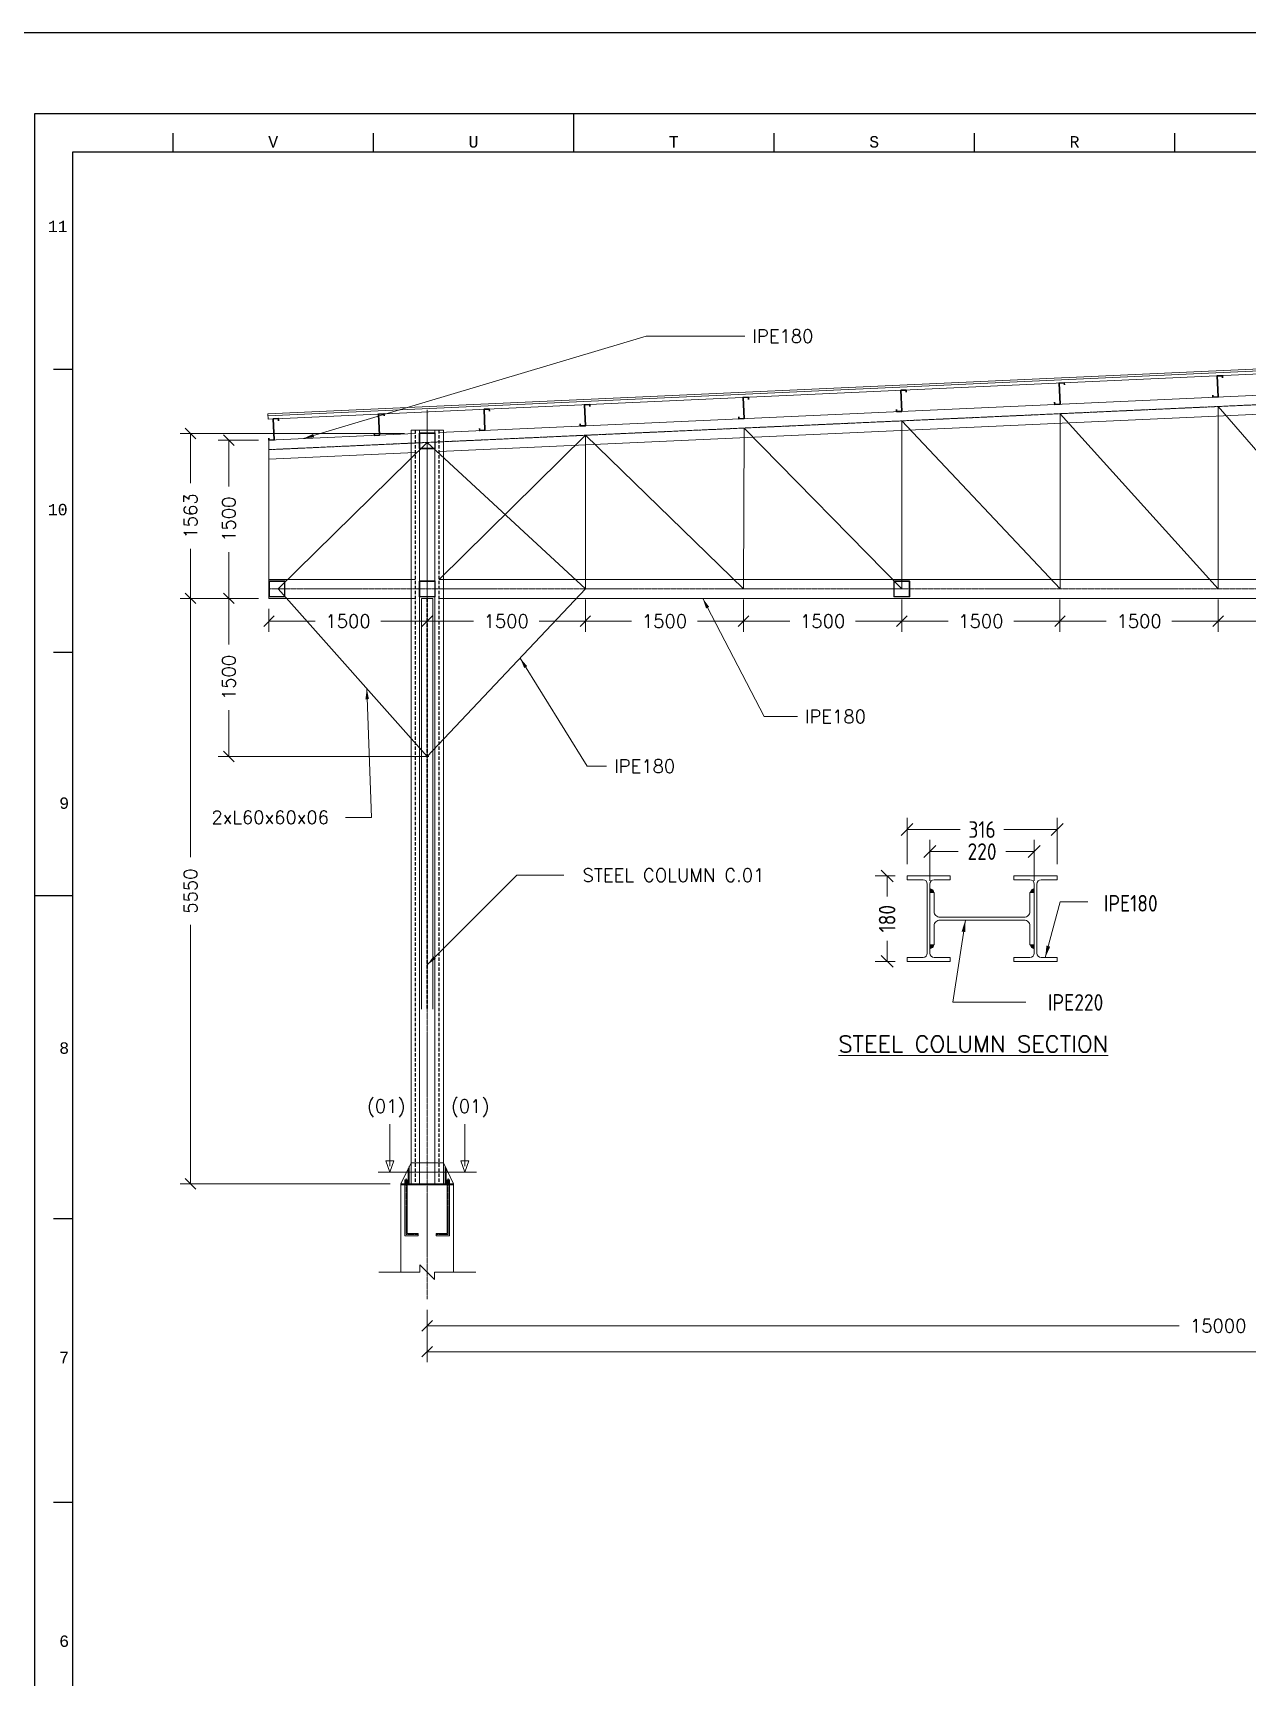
# Model space of a CAD drawing. Header units: millimetres. Extents: x -388065 to 2372687422, y -192755 to 667797.
# Drawn here: x 1415355 to 1426867, y 396511 to 412099 of the extents above; entities that cross this region are included whole.
import ezdxf

# ---------------------------------------------------------------- set-up
doc = ezdxf.new("R2010")
doc.units = ezdxf.units.MM
doc.linetypes.add('CENTER', pattern=[2, 1.25, -0.25, 0.25, -0.25])
doc.linetypes.add('HIDDEN2', pattern=[4.7625, 3.175, -1.5875])
doc.layers.add('Label', color=192, linetype='Continuous')
doc.layers.add('LOGO', color=250, linetype='Continuous')
for name, color, linetype, lineweight in [('STR-CL', 1, 'CENTER', 9), ('STR-CONC_IN_SEC', 7, 'Continuous', 15), ('STR-DIM', 1, 'Continuous', 9), ('STR-HATCH', 4, 'Continuous', 9), ('STR-STEEL', 6, 'Continuous', 30), ('STR-STEEL_IN_SEC', 6, 'Continuous', 15), ('STR-STEEL_IN_SEC_HIDD', 6, 'HIDDEN2', 15), ('STR-TEXT', 7, 'Continuous', 9)]:
    doc.layers.add(name, color=color, linetype=linetype, lineweight=lineweight)
doc.styles.add('MINA_MM_STEEL_DETAIL', font='dim.shx', dxfattribs={"height": 35})
doc.styles.add('MINA_MM_X-SEC', font='romans.shx', dxfattribs={"height": 125})
doc.styles.add('STANDART', font='MONOTXT.shx')
doc.dimstyles.new('MINA_MM_STEEL_DET', dxfattribs={"dimtxt": 35, "dimasz": 25, "dimexe": 25, "dimexo": 25, "dimgap": 5, "dimtad": 0, "dimdec": 0, "dimzin": 0, "dimdsep": 46, "dimtxsty": 'MINA_MM_STEEL_DETAIL', "dimblk": 'OBLIQUE', "dimcen": 0.09, "dimclrd": 256, "dimclre": 256, "dimclrt": 7, "dimadec": 0, "dimazin": 0, "dimtfac": 1, "dimtdec": 0, "dimtix": 1, "dimtofl": 0, "dimtmove": 0, "dimatfit": 0, "dimfxl": 1, "dimtolj": 1, "dimtzin": 0, "dimlwd": -1, "dimlwe": -1, "dimarcsym": 0})
doc.dimstyles.new('MINA_MM_X-SEC', dxfattribs={"dimtxt": 125, "dimasz": 100, "dimexe": 100, "dimexo": 100, "dimgap": 100, "dimtad": 0, "dimdec": 0, "dimzin": 0, "dimdsep": 46, "dimtxsty": 'MINA_MM_X-SEC', "dimblk": 'OBLIQUE', "dimcen": 0.09, "dimclrd": 256, "dimclre": 256, "dimclrt": 7, "dimadec": 0, "dimazin": 0, "dimtfac": 1, "dimtdec": 0, "dimtix": 1, "dimtofl": 0, "dimtmove": 0, "dimatfit": 0, "dimfxl": 1, "dimtolj": 1, "dimtzin": 0, "dimlwd": -1, "dimlwe": -1, "dimarcsym": 0})

# ---------------------------------------------------------------- blocks, each defined once
blk = doc.blocks.new('_OBLIQUE')
at = {"color": 0, "linetype": 'ByBlock'}
blk.add_line((-0.5, -0.5), (0.5, 0.5), dxfattribs=at)
blk = doc.blocks.new('*D1571')
at = {"layer": 'Defpoints', "color": 0, "ltscale": 10, "transparency": 16777216}
for p in [(1417212, 408238), (1417593, 408238), (1417593, 406738)]:
    blk.add_point(p, dxfattribs=at)
at = {"layer": 'STR-DIM', "ltscale": 10, "transparency": 16777216}
for p, q in [((1417493, 408238), (1417112, 408238)), ((1417212, 408238), (1417212, 407799)), ((1417212, 406738), (1417212, 407177)), ((1417493, 406738), (1417112, 406738))]:
    blk.add_line(p, q, dxfattribs=at)
at = {"layer": 'STR-DIM', "ltscale": 10, "transparency": 16777216, "xscale": 100, "yscale": 100, "zscale": 100}
for p, rotation in [((1417212, 408238), 90), ((1417212, 406738), 270)]:
    blk.add_blockref('_OBLIQUE', p, dxfattribs=dict(at, rotation=rotation))
at = {"layer": 'STR-DIM', "color": 7, "ltscale": 10, "transparency": 16777216, "insert": (1417212, 407488), "char_height": 125, "attachment_point": 5, "rotation": 90, "style": 'MINA_MM_X-SEC'}
blk.add_mtext('\\A1;1500', dxfattribs=at)
blk = doc.blocks.new('*D1572')
at = {"layer": 'Defpoints', "color": 0, "ltscale": 10, "transparency": 16777216}
for p in [(1416850, 408301), (1418978, 408301), (1417593, 406738)]:
    blk.add_point(p, dxfattribs=at)
at = {"layer": 'STR-DIM', "ltscale": 10, "transparency": 16777216}
for p, q in [((1418878, 408301), (1416750, 408301)), ((1416850, 408301), (1416850, 407831)), ((1416850, 406738), (1416850, 407208)), ((1417493, 406738), (1416750, 406738))]:
    blk.add_line(p, q, dxfattribs=at)
at = {"layer": 'STR-DIM', "ltscale": 10, "transparency": 16777216, "xscale": 100, "yscale": 100, "zscale": 100}
for p, rotation in [((1416850, 408301), 90), ((1416850, 406738), 270)]:
    blk.add_blockref('_OBLIQUE', p, dxfattribs=dict(at, rotation=rotation))
at = {"layer": 'STR-DIM', "color": 7, "ltscale": 10, "transparency": 16777216, "insert": (1416850, 407519), "char_height": 125, "attachment_point": 5, "rotation": 90, "style": 'MINA_MM_X-SEC'}
blk.add_mtext('\\A1;1563', dxfattribs=at)
blk = doc.blocks.new('*D1573')
at = {"layer": 'Defpoints', "color": 0, "ltscale": 10, "transparency": 16777216}
for p in [(1419093, 408525), (1417593, 406738), (1419093, 406522)]:
    blk.add_point(p, dxfattribs=at)
at = {"layer": 'STR-DIM', "ltscale": 10, "transparency": 16777216}
for p, q in [((1419093, 408425), (1419093, 406422)), ((1417593, 406638), (1417593, 406422)), ((1417593, 406522), (1418032, 406522)), ((1419093, 406522), (1418655, 406522))]:
    blk.add_line(p, q, dxfattribs=at)
at = {"layer": 'STR-DIM', "ltscale": 10, "transparency": 16777216, "xscale": 100, "yscale": 100, "zscale": 100, "rotation": 180}
blk.add_blockref('_OBLIQUE', (1417593, 406522), dxfattribs=at)
at = {"layer": 'STR-DIM', "ltscale": 10, "transparency": 16777216, "xscale": 100, "yscale": 100, "zscale": 100}
blk.add_blockref('_OBLIQUE', (1419093, 406522), dxfattribs=at)
at = {"layer": 'STR-DIM', "color": 7, "ltscale": 10, "transparency": 16777216, "insert": (1418343, 406522), "char_height": 125, "attachment_point": 5, "style": 'MINA_MM_X-SEC'}
blk.add_mtext('\\A1;1500', dxfattribs=at)
blk = doc.blocks.new('*D1574')
at = {"layer": 'Defpoints', "color": 0, "ltscale": 10, "transparency": 16777216}
for p in [(1419093, 408525), (1420593, 406828), (1420593, 406522)]:
    blk.add_point(p, dxfattribs=at)
at = {"layer": 'STR-DIM', "ltscale": 10, "transparency": 16777216}
for p, q in [((1419093, 408425), (1419093, 406422)), ((1420593, 406728), (1420593, 406422)), ((1419093, 406522), (1419532, 406522)), ((1420593, 406522), (1420155, 406522))]:
    blk.add_line(p, q, dxfattribs=at)
at = {"layer": 'STR-DIM', "ltscale": 10, "transparency": 16777216, "xscale": 100, "yscale": 100, "zscale": 100, "rotation": 180}
blk.add_blockref('_OBLIQUE', (1419093, 406522), dxfattribs=at)
at = {"layer": 'STR-DIM', "ltscale": 10, "transparency": 16777216, "xscale": 100, "yscale": 100, "zscale": 100}
blk.add_blockref('_OBLIQUE', (1420593, 406522), dxfattribs=at)
at = {"layer": 'STR-DIM', "color": 7, "ltscale": 10, "transparency": 16777216, "insert": (1419843, 406522), "char_height": 125, "attachment_point": 5, "style": 'MINA_MM_X-SEC'}
blk.add_mtext('\\A1;1500', dxfattribs=at)
blk = doc.blocks.new('*D1575')
at = {"layer": 'Defpoints', "color": 0, "ltscale": 10, "transparency": 16777216}
for p in [(1420593, 406828), (1422093, 406828), (1422093, 406522)]:
    blk.add_point(p, dxfattribs=at)
at = {"layer": 'STR-DIM', "ltscale": 10, "transparency": 16777216}
for p, q in [((1420593, 406728), (1420593, 406422)), ((1422093, 406728), (1422093, 406422)), ((1420593, 406522), (1421032, 406522)), ((1422093, 406522), (1421655, 406522))]:
    blk.add_line(p, q, dxfattribs=at)
at = {"layer": 'STR-DIM', "ltscale": 10, "transparency": 16777216, "xscale": 100, "yscale": 100, "zscale": 100, "rotation": 180}
blk.add_blockref('_OBLIQUE', (1420593, 406522), dxfattribs=at)
at = {"layer": 'STR-DIM', "ltscale": 10, "transparency": 16777216, "xscale": 100, "yscale": 100, "zscale": 100}
blk.add_blockref('_OBLIQUE', (1422093, 406522), dxfattribs=at)
at = {"layer": 'STR-DIM', "color": 7, "ltscale": 10, "transparency": 16777216, "insert": (1421343, 406522), "char_height": 125, "attachment_point": 5, "style": 'MINA_MM_X-SEC'}
blk.add_mtext('\\A1;1500', dxfattribs=at)
blk = doc.blocks.new('*D1576')
at = {"layer": 'Defpoints', "color": 0, "ltscale": 10, "transparency": 16777216}
for p in [(1422093, 406828), (1423593, 406828), (1423593, 406522)]:
    blk.add_point(p, dxfattribs=at)
at = {"layer": 'STR-DIM', "ltscale": 10, "transparency": 16777216}
for p, q in [((1422093, 406728), (1422093, 406422)), ((1423593, 406728), (1423593, 406422)), ((1422093, 406522), (1422532, 406522)), ((1423593, 406522), (1423155, 406522))]:
    blk.add_line(p, q, dxfattribs=at)
at = {"layer": 'STR-DIM', "ltscale": 10, "transparency": 16777216, "xscale": 100, "yscale": 100, "zscale": 100, "rotation": 180}
blk.add_blockref('_OBLIQUE', (1422093, 406522), dxfattribs=at)
at = {"layer": 'STR-DIM', "ltscale": 10, "transparency": 16777216, "xscale": 100, "yscale": 100, "zscale": 100}
blk.add_blockref('_OBLIQUE', (1423593, 406522), dxfattribs=at)
at = {"layer": 'STR-DIM', "color": 7, "ltscale": 10, "transparency": 16777216, "insert": (1422843, 406522), "char_height": 125, "attachment_point": 5, "style": 'MINA_MM_X-SEC'}
blk.add_mtext('\\A1;1500', dxfattribs=at)
blk = doc.blocks.new('*D1577')
at = {"layer": 'Defpoints', "color": 0, "ltscale": 10, "transparency": 16777216}
for p in [(1423593, 406828), (1425093, 406828), (1425093, 406522)]:
    blk.add_point(p, dxfattribs=at)
at = {"layer": 'STR-DIM', "ltscale": 10, "transparency": 16777216}
for p, q in [((1423593, 406728), (1423593, 406422)), ((1425093, 406728), (1425093, 406422)), ((1423593, 406522), (1424032, 406522)), ((1425093, 406522), (1424655, 406522))]:
    blk.add_line(p, q, dxfattribs=at)
at = {"layer": 'STR-DIM', "ltscale": 10, "transparency": 16777216, "xscale": 100, "yscale": 100, "zscale": 100, "rotation": 180}
blk.add_blockref('_OBLIQUE', (1423593, 406522), dxfattribs=at)
at = {"layer": 'STR-DIM', "ltscale": 10, "transparency": 16777216, "xscale": 100, "yscale": 100, "zscale": 100}
blk.add_blockref('_OBLIQUE', (1425093, 406522), dxfattribs=at)
at = {"layer": 'STR-DIM', "color": 7, "ltscale": 10, "transparency": 16777216, "insert": (1424343, 406522), "char_height": 125, "attachment_point": 5, "style": 'MINA_MM_X-SEC'}
blk.add_mtext('\\A1;1500', dxfattribs=at)
blk = doc.blocks.new('*D1578')
at = {"layer": 'Defpoints', "color": 0, "ltscale": 10, "transparency": 16777216}
for p in [(1425093, 406828), (1426593, 406828), (1426593, 406522)]:
    blk.add_point(p, dxfattribs=at)
at = {"layer": 'STR-DIM', "ltscale": 10, "transparency": 16777216}
for p, q in [((1425093, 406728), (1425093, 406422)), ((1426593, 406728), (1426593, 406422)), ((1425093, 406522), (1425532, 406522)), ((1426593, 406522), (1426155, 406522))]:
    blk.add_line(p, q, dxfattribs=at)
at = {"layer": 'STR-DIM', "ltscale": 10, "transparency": 16777216, "xscale": 100, "yscale": 100, "zscale": 100, "rotation": 180}
blk.add_blockref('_OBLIQUE', (1425093, 406522), dxfattribs=at)
at = {"layer": 'STR-DIM', "ltscale": 10, "transparency": 16777216, "xscale": 100, "yscale": 100, "zscale": 100}
blk.add_blockref('_OBLIQUE', (1426593, 406522), dxfattribs=at)
at = {"layer": 'STR-DIM', "color": 7, "ltscale": 10, "transparency": 16777216, "insert": (1425843, 406522), "char_height": 125, "attachment_point": 5, "style": 'MINA_MM_X-SEC'}
blk.add_mtext('\\A1;1500', dxfattribs=at)
blk = doc.blocks.new('*D1579')
at = {"layer": 'Defpoints', "color": 0, "ltscale": 10, "transparency": 16777216}
for p in [(1426593, 406828), (1428093, 406828), (1428093, 406522)]:
    blk.add_point(p, dxfattribs=at)
at = {"layer": 'STR-DIM', "ltscale": 10, "transparency": 16777216}
for p, q in [((1426593, 406728), (1426593, 406422)), ((1428093, 406728), (1428093, 406422)), ((1426593, 406522), (1427032, 406522)), ((1428093, 406522), (1427655, 406522))]:
    blk.add_line(p, q, dxfattribs=at)
at = {"layer": 'STR-DIM', "ltscale": 10, "transparency": 16777216, "xscale": 100, "yscale": 100, "zscale": 100, "rotation": 180}
blk.add_blockref('_OBLIQUE', (1426593, 406522), dxfattribs=at)
at = {"layer": 'STR-DIM', "ltscale": 10, "transparency": 16777216, "xscale": 100, "yscale": 100, "zscale": 100}
blk.add_blockref('_OBLIQUE', (1428093, 406522), dxfattribs=at)
at = {"layer": 'STR-DIM', "color": 7, "ltscale": 10, "transparency": 16777216, "insert": (1427343, 406522), "char_height": 125, "attachment_point": 5, "style": 'MINA_MM_X-SEC'}
blk.add_mtext('\\A1;1500', dxfattribs=at)
blk = doc.blocks.new('*D1584')
at = {"layer": 'Defpoints', "color": 0, "ltscale": 10, "transparency": 16777216}
for p in [(1419093, 400094), (1449093, 400094), (1449093, 399596)]:
    blk.add_point(p, dxfattribs=at)
at = {"layer": 'STR-DIM', "ltscale": 10, "transparency": 16777216}
for p, q in [((1419093, 399994), (1419093, 399496)), ((1449093, 399994), (1449093, 399496)), ((1419093, 399596), (1433714, 399596)), ((1449093, 399596), (1434473, 399596))]:
    blk.add_line(p, q, dxfattribs=at)
at = {"layer": 'STR-DIM', "ltscale": 10, "transparency": 16777216, "xscale": 100, "yscale": 100, "zscale": 100, "rotation": 180}
blk.add_blockref('_OBLIQUE', (1419093, 399596), dxfattribs=at)
at = {"layer": 'STR-DIM', "ltscale": 10, "transparency": 16777216, "xscale": 100, "yscale": 100, "zscale": 100}
blk.add_blockref('_OBLIQUE', (1449093, 399596), dxfattribs=at)
at = {"layer": 'STR-DIM', "color": 7, "ltscale": 10, "transparency": 16777216, "insert": (1434093, 399596), "char_height": 125, "attachment_point": 5, "style": 'MINA_MM_X-SEC'}
blk.add_mtext('\\A1;30000', dxfattribs=at)
blk = doc.blocks.new('*D1585')
at = {"layer": 'Defpoints', "color": 0, "ltscale": 10, "transparency": 16777216}
for p in [(1416850, 406738), (1417593, 406738), (1418843, 401188)]:
    blk.add_point(p, dxfattribs=at)
at = {"layer": 'STR-DIM', "ltscale": 10, "transparency": 16777216}
for p, q in [((1417493, 406738), (1416750, 406738)), ((1416850, 406738), (1416850, 404283)), ((1416850, 401188), (1416850, 403643)), ((1418743, 401188), (1416750, 401188))]:
    blk.add_line(p, q, dxfattribs=at)
at = {"layer": 'STR-DIM', "ltscale": 10, "transparency": 16777216, "xscale": 100, "yscale": 100, "zscale": 100}
for p, rotation in [((1416850, 406738), 90), ((1416850, 401188), 270)]:
    blk.add_blockref('_OBLIQUE', p, dxfattribs=dict(at, rotation=rotation))
at = {"layer": 'STR-DIM', "color": 7, "ltscale": 10, "transparency": 16777216, "insert": (1416850, 403963), "char_height": 125, "attachment_point": 5, "rotation": 90, "style": 'MINA_MM_X-SEC'}
blk.add_mtext('\\A1;5550', dxfattribs=at)
blk = doc.blocks.new('*D1439')
at = {"layer": 'Defpoints', "color": 0, "ltscale": 10, "transparency": 16777216}
for p in [(1417593, 406738), (1417212, 405238), (1419208, 405238)]:
    blk.add_point(p, dxfattribs=at)
at = {"layer": 'STR-DIM', "ltscale": 10, "transparency": 16777216}
for p, q in [((1417493, 406738), (1417112, 406738)), ((1417212, 406738), (1417212, 406299)), ((1417212, 405238), (1417212, 405677)), ((1419108, 405238), (1417112, 405238))]:
    blk.add_line(p, q, dxfattribs=at)
at = {"layer": 'STR-DIM', "ltscale": 10, "transparency": 16777216, "xscale": 100, "yscale": 100, "zscale": 100}
for p, rotation in [((1417212, 406738), 90), ((1417212, 405238), 270)]:
    blk.add_blockref('_OBLIQUE', p, dxfattribs=dict(at, rotation=rotation))
at = {"layer": 'STR-DIM', "color": 7, "ltscale": 10, "transparency": 16777216, "insert": (1417212, 405988), "char_height": 125, "attachment_point": 5, "rotation": 90, "style": 'MINA_MM_X-SEC'}
blk.add_mtext('\\A1;1500', dxfattribs=at)
blk = doc.blocks.new('*D1451')
at = {"layer": 'Defpoints', "color": 0, "ltscale": 10, "transparency": 16777216}
for p in [(1434093, 406828), (1419093, 400094), (1434093, 399842)]:
    blk.add_point(p, dxfattribs=at)
at = {"layer": 'STR-DIM', "ltscale": 10, "transparency": 16777216}
for p, q in [((1434093, 406728), (1434093, 399742)), ((1419093, 399994), (1419093, 399742)), ((1419093, 399842), (1426223, 399842)), ((1434093, 399842), (1426964, 399842))]:
    blk.add_line(p, q, dxfattribs=at)
at = {"layer": 'STR-DIM', "ltscale": 10, "transparency": 16777216, "xscale": 100, "yscale": 100, "zscale": 100, "rotation": 180}
blk.add_blockref('_OBLIQUE', (1419093, 399842), dxfattribs=at)
at = {"layer": 'STR-DIM', "ltscale": 10, "transparency": 16777216, "xscale": 100, "yscale": 100, "zscale": 100}
blk.add_blockref('_OBLIQUE', (1434093, 399842), dxfattribs=at)
at = {"layer": 'STR-DIM', "color": 7, "ltscale": 10, "transparency": 16777216, "insert": (1426593, 399842), "char_height": 125, "attachment_point": 5, "style": 'MINA_MM_X-SEC'}
blk.add_mtext('\\A1;15000', dxfattribs=at)
blk = doc.blocks.new('LABLE')
at = {"layer": 'Label', "color": 7}
for p, q in [((0, 56070), (0, 0)), ((80430, 56070), (0, 56070)), ((9570, 56070), (9570, 55391)), ((2456, 55730), (2456, 55391)), ((2456, 55730), (2456, 55391)), ((6013, 55730), (6013, 55391)), ((13126, 55730), (13126, 55391)), ((16683, 55730), (16683, 55391)), ((20240, 55730), (20240, 55391)), ((679, 55391), (679, 679)), ((79751, 55391), (679, 55391)), ((340, 51536), (679, 51536)), ((679, 46509), (340, 46509)), ((679, 42187), (0, 42187)), ((679, 36454), (340, 36454)), ((340, 31427), (679, 31427))]:
    blk.add_line(p, q, dxfattribs=at)
at = {"layer": 'Label', "color": 7, "style": 'STANDART', "width": 1}
for s, height, p in [('V', 203, (4152, 55473)), ('U', 203, (7708, 55473)), ('T', 203, (11265, 55473)), ('S', 203, (14822, 55473)), ('R', 203, (18379, 55473)), ('11', 203.3, (238, 53971)), ('10', 203.3, (238, 48944)), ('9', 203, (441, 43733)), ('8', 203, (441, 39385)), ('7', 203, (441, 33893)), ('6', 203, (441, 28856))]:
    blk.add_text(s, height=height, dxfattribs=at).set_placement(p)
blk = doc.blocks.new('*D1429')
at = {"layer": 'Defpoints', "color": 0, "ltscale": 10, "transparency": 16777216}
for p in [(374499.8, -222418.9), (374279.8, -222505.2), (374499.8, -222505.2)]:
    blk.add_point(p, dxfattribs=at)
at = {"layer": 'STR-DIM', "ltscale": 10, "transparency": 16777216}
for p, q in [((374279.8, -222480.2), (374279.8, -222393.9)), ((374279.8, -222418.9), (374339.8, -222418.9)), ((374499.8, -222418.9), (374439.8, -222418.9)), ((374499.8, -222480.2), (374499.8, -222393.9))]:
    blk.add_line(p, q, dxfattribs=at)
at = {"layer": 'STR-DIM', "ltscale": 10, "transparency": 16777216, "xscale": 25, "yscale": 25, "zscale": 25, "rotation": 180}
blk.add_blockref('_OBLIQUE', (374279.8, -222418.9), dxfattribs=at)
at = {"layer": 'STR-DIM', "ltscale": 10, "transparency": 16777216, "xscale": 25, "yscale": 25, "zscale": 25}
blk.add_blockref('_OBLIQUE', (374499.8, -222418.9), dxfattribs=at)
at = {"layer": 'STR-DIM', "color": 7, "ltscale": 10, "transparency": 16777216, "insert": (374389.8, -222418.9), "char_height": 35, "attachment_point": 5, "style": 'MINA_MM_STEEL_DETAIL'}
blk.add_mtext('\\A1;220', dxfattribs=at)
blk = doc.blocks.new('*D1430')
at = {"layer": 'Defpoints', "color": 0, "ltscale": 10, "transparency": 16777216}
for p in [(374548, -222372.5), (374231.7, -222470.2), (374548, -222470.2)]:
    blk.add_point(p, dxfattribs=at)
at = {"layer": 'STR-DIM', "ltscale": 10, "transparency": 16777216}
for p, q in [((374231.7, -222445.2), (374231.7, -222347.5)), ((374548, -222445.2), (374548, -222347.5)), ((374231.7, -222372.5), (374344, -222372.5)), ((374548, -222372.5), (374435.7, -222372.5))]:
    blk.add_line(p, q, dxfattribs=at)
at = {"layer": 'STR-DIM', "ltscale": 10, "transparency": 16777216, "xscale": 25, "yscale": 25, "zscale": 25, "rotation": 180}
blk.add_blockref('_OBLIQUE', (374231.7, -222372.5), dxfattribs=at)
at = {"layer": 'STR-DIM', "ltscale": 10, "transparency": 16777216, "xscale": 25, "yscale": 25, "zscale": 25}
blk.add_blockref('_OBLIQUE', (374548, -222372.5), dxfattribs=at)
at = {"layer": 'STR-DIM', "color": 7, "ltscale": 10, "transparency": 16777216, "insert": (374389.8, -222372.5), "char_height": 35, "attachment_point": 5, "style": 'MINA_MM_STEEL_DETAIL'}
blk.add_mtext('\\A1;316', dxfattribs=at)
blk = doc.blocks.new('*D1431')
at = {"layer": 'Defpoints', "color": 0, "ltscale": 10, "transparency": 16777216}
for p in [(374231.7, -222470.2), (374189.8, -222650.2), (374231.7, -222650.2)]:
    blk.add_point(p, dxfattribs=at)
at = {"layer": 'STR-DIM', "ltscale": 10, "transparency": 16777216}
for p, q in [((374206.7, -222470.2), (374164.8, -222470.2)), ((374189.8, -222470.2), (374189.8, -222513.5)), ((374189.8, -222650.2), (374189.8, -222606.9)), ((374206.7, -222650.2), (374164.8, -222650.2))]:
    blk.add_line(p, q, dxfattribs=at)
at = {"layer": 'STR-DIM', "ltscale": 10, "transparency": 16777216, "xscale": 25, "yscale": 25, "zscale": 25}
for p, rotation in [((374189.8, -222470.2), 90), ((374189.8, -222650.2), 270)]:
    blk.add_blockref('_OBLIQUE', p, dxfattribs=dict(at, rotation=rotation))
at = {"layer": 'STR-DIM', "color": 7, "ltscale": 10, "transparency": 16777216, "insert": (374189.8, -222560.2), "char_height": 35, "attachment_point": 5, "rotation": 90, "style": 'MINA_MM_STEEL_DETAIL'}
blk.add_mtext('\\A1;180', dxfattribs=at)
blk = doc.blocks.new('M.C.S.01')
at = {"layer": 'STR-HATCH', "ltscale": 10}
h = blk.add_hatch(color=256, dxfattribs=at)
h.dxf.hatch_style = 1
edge = h.paths.add_edge_path()
edge.add_line((-110, 63), (-110, 55))
edge.add_line((-110, 55), (-102, 55))
edge.add_arc((-110, 55), 8, 0, 90)
h = blk.add_hatch(color=256, dxfattribs=at)
h.dxf.hatch_style = 1
edge = h.paths.add_edge_path()
edge.add_line((110, 63), (110, 55))
edge.add_line((110, 55), (102, 55))
edge.add_arc((110, 55), 8, 450, 540, ccw=False)
h = blk.add_hatch(color=256, dxfattribs=at)
h.dxf.hatch_style = 1
edge = h.paths.add_edge_path()
edge.add_line((-110, -63), (-110, -55))
edge.add_line((-110, -55), (-102, -55))
edge.add_arc((-110, -55), 8, 270, 360, ccw=False)
h = blk.add_hatch(color=256, dxfattribs=at)
h.dxf.hatch_style = 1
edge = h.paths.add_edge_path()
edge.add_line((110, -63), (110, -55))
edge.add_line((110, -55), (102, -55))
edge.add_arc((110, -55), 8, -180, -90)
at = {"layer": 'STR-STEEL_IN_SEC', "ltscale": 10}
for points in [[(-67.1, -90), (-158.1, -90), (-158.1, -82), (-124.3, -82, 0.41421), (-115.3, -73), (-115.3, 73, 0.41421), (-124.3, 82), (-158.1, 82), (-158.1, 90), (-67.1, 90), (-67.1, 82), (-101, 82, 0.41421), (-110, 73), (-110, -73, 0.41421), (-101, -82), (-67.1, -82), (-67.1, -90)], [(67.2, -90), (158.2, -90), (158.2, -82), (124.3, -82, -0.41421), (115.3, -73), (115.3, 73, -0.41421), (124.3, 82), (158.2, 82), (158.2, 90), (67.2, 90), (67.2, 82), (101, 82, -0.41421), (110, 73), (110, -73, -0.41421), (101, -82), (67.2, -82), (67.2, -90)]]:
    blk.add_lwpolyline(points, format="xyb", dxfattribs=at)
for points in [[(-110, 63), (-110, 55), (-102, 55, 0.414214)], [(110, -55), (100.8, -55), (100.8, -15, 0.414214), (88.8, -3), (-88.8, -3, 0.414214), (-100.8, -15), (-100.8, -55), (-110, -55), (-110, 55), (-100.8, 55), (-100.8, 14.9, 0.414214), (-88.8, 2.9), (88.8, 2.9, 0.414214), (100.8, 14.9), (100.8, 55), (110, 55)], [(110, 63), (110, 55), (102, 55, -0.414214)], [(-110, -63), (-110, -55), (-102, -55, -0.414214)], [(110, -63), (110, -55), (102, -55, 0.414214)]]:
    blk.add_lwpolyline(points, format="xyb", close=True, dxfattribs=at)
at = {"layer": 'STR-TEXT', "color": 7, "ltscale": 10, "char_height": 35, "attachment_point": 5, "style": 'MINA_MM_STEEL_DETAIL'}
for s, insert in [('\\A1;IPE180', (313.3, 32.4)), ('\\A1;IPE220', (197.1, -176.5))]:
    blk.add_mtext(s, dxfattribs=dict(at, insert=insert))
at = {"layer": 'STR-TEXT', "color": 7, "ltscale": 10, "insert": (18.3, -264.1), "char_height": 35, "width": 642.017, "attachment_point": 5, "style": 'MINA_MM_STEEL_DETAIL'}
blk.add_mtext('\\A1;\\pxql;{\\Fromans|c178;\\LSTEEL COLUMN SECTION}', dxfattribs=at)
at = {"layer": 'STR-DIM', "ltscale": 10}
for base, p1, p2, picture, middle in [((158.2, 187.7), (-158.1, 90), (158.2, 90), '*D1430', (0, 187.7)), ((110, 141.3), (-110, 55), (110, 55), '*D1429', (0, 141.3))]:
    dim = blk.add_linear_dim(base=base, p1=p1, p2=p2, dimstyle='MINA_MM_STEEL_DET', dxfattribs=at)
    dim.commit()
    dim.dimension.update_dxf_attribs({"geometry": picture, "text_midpoint": middle, "insert": (-374389.8, 222560.2)})
dim = blk.add_linear_dim(base=(-200, -90), p1=(-158.1, 90), p2=(-158.1, -90), angle=90, dimstyle='MINA_MM_STEEL_DET', dxfattribs=at)
dim.commit()
dim.dimension.update_dxf_attribs({"geometry": '*D1431', "text_midpoint": (-200, 0), "insert": (-374389.8, 222560.2)})
for points in [[(133.2, -82), (164.6, 35.7), (223, 35.7)], [(-35.2, -3), (-61.4, -176), (92.2, -176)]]:
    blk.add_leader(points, dimstyle='MINA_MM_STEEL_DET', dxfattribs=at)

msp = doc.modelspace()

# ---------------------------------------------------------------- linework, layer by layer
at = {"layer": 'LOGO', "ltscale": 0.1}
msp.add_lwpolyline([(1459406.7465, 380353.5137), (1459406.7465, 412098.7654), (1414461.0282, 412098.7654), (1414461.0282, 380353.5137)], close=True, dxfattribs=at)
at = {"layer": 'STR-CL', "ltscale": 10}
for p, q in [((1417593.3956, 408147.7504), (1434093.3956, 408897.7504)), ((1419093.3956, 408524.9316), (1419093.3956, 400094.406)), ((1434093.3956, 406827.8433), (1417593.3956, 406827.8433)), ((1419093.3956, 406737.8433), (1419093.3956, 402843.5919)), ((1418893.3956, 400706.0378), (1418893.3956, 401237.0706)), ((1419293.3956, 400706.0378), (1419293.3956, 401237.0706)), ((1418893.3956, 400706.0378), (1419008.1424, 400706.0378)), ((1419293.3956, 400706.0378), (1419178.6488, 400706.0378))]:
    msp.add_line(p, q, dxfattribs=at)
at = {"layer": 'STR-CONC_IN_SEC', "ltscale": 10}
for points in [[(1419343.3956, 400349.7528), (1419343.3956, 401177.8433), (1418843.3956, 401177.8433), (1418843.3956, 400349.7528)], [(1419553.3956, 400349.7528), (1419163.3956, 400349.7528), (1419163.3956, 400279.7528), (1419023.3956, 400419.7528), (1419023.3956, 400349.7528), (1418633.3956, 400349.7528)]]:
    msp.add_lwpolyline(points, dxfattribs=at)
at = {"layer": 'STR-DIM', "ltscale": 10}
for p, q in [((1418738.4736, 401355.1601), (1418738.4736, 401752.3479)), ((1419450.7448, 401355.1601), (1419450.7448, 401752.3479)), ((1418738.4736, 401297.0141), (1418701.2555, 401404.1768)), ((1418775.6916, 401404.1768), (1418701.2555, 401404.1768)), ((1418738.4736, 401297.0141), (1418775.6916, 401404.1768)), ((1419450.7448, 401297.0141), (1419413.5267, 401404.1768)), ((1419487.9629, 401404.1768), (1419413.5267, 401404.1768)), ((1419450.7448, 401297.0141), (1419487.9629, 401404.1768)), ((1418627.2365, 401297.0141), (1419561.8241, 401297.0141))]:
    msp.add_line(p, q, dxfattribs=at)
at = {"layer": 'STR-STEEL', "ltscale": 10}
for points in [[(1425135.1707, 408760.8371), (1425134.2625, 408780.8165), (1425084.3141, 408778.5461), (1425093.3956, 408578.7524), (1425043.4472, 408576.482), (1425042.539, 408596.4614)], [(1426635.1707, 408829.0189), (1426634.2625, 408848.9983), (1426584.3141, 408846.7279), (1426593.3956, 408646.9342), (1426543.4472, 408644.6638), (1426542.539, 408664.6432)], [(1420635.1707, 408556.2916), (1420634.2625, 408576.271), (1420584.3141, 408574.0006), (1420593.3956, 408374.2069), (1420543.4472, 408371.9365), (1420542.539, 408391.9159)], [(1422139.2573, 408624.6592), (1422138.3492, 408644.6386), (1422088.4008, 408642.3682), (1422097.4823, 408442.5745), (1422047.5339, 408440.3041), (1422046.6257, 408460.2835)], [(1423635.1707, 408692.6553), (1423634.2625, 408712.6346), (1423584.3141, 408710.3643), (1423593.3956, 408510.5706), (1423543.4472, 408508.3002), (1423542.539, 408528.2795)], [(1417685.1191, 408422.1984), (1417684.2109, 408442.1778), (1417634.2625, 408439.9074), (1417643.344, 408240.1137), (1417593.3956, 408237.8433), (1417592.4875, 408257.8227)], [(1418684.0876, 408467.606), (1418683.1795, 408487.5854), (1418633.231, 408485.315), (1418642.3126, 408285.5213), (1418592.3642, 408283.2509), (1418591.456, 408303.2303)], [(1419683.0562, 408513.0137), (1419682.148, 408532.9931), (1419632.1996, 408530.7227), (1419641.2811, 408330.929), (1419591.3327, 408328.6586), (1419590.4245, 408348.638)]]:
    msp.add_lwpolyline(points, dxfattribs=at)
at = {"layer": 'STR-STEEL_IN_SEC', "ltscale": 10}
for p, q in [((1417582.0437, 408487.5854), (1434081.3531, 409237.554)), ((1417582.9518, 408467.606), (1434081.3531, 409217.5334)), ((1417584.3141, 408437.637), (1434081.3531, 409187.5024)), ((1419208.3956, 408311.2524), (1434093.3956, 408987.8433)), ((1419208.3956, 408131.0665), (1434093.3956, 408807.6574)), ((1417584.3141, 408437.637), (1417582.0437, 408487.5854)), ((1419093.3956, 408524.9316), (1419093.3956, 408215.9322)), ((1423593.3956, 406827.8433), (1423593.3956, 408420.4776)), ((1425093.3956, 406827.8433), (1423593.3956, 408420.4776)), ((1425093.3956, 406827.8433), (1425093.3956, 408488.6594)), ((1426593.3956, 406827.8433), (1425093.3956, 408488.6594)), ((1426593.3956, 406827.8433), (1426593.3956, 408556.8413)), ((1428093.3956, 406827.8433), (1426593.3956, 408556.8413)), ((1417593.3956, 408237.8433), (1418978.3956, 408300.7978)), ((1418939.8956, 408333.0024), (1418939.8956, 401187.8433)), ((1419246.8956, 408333.0024), (1418939.8956, 408333.0024)), ((1419021.8956, 408333.0024), (1419021.8956, 401187.8433)), ((1419164.8956, 408333.0024), (1419164.8956, 401187.8433)), ((1419208.3956, 406917.8433), (1420593.3956, 408284.114)), ((1419246.8956, 408333.0024), (1419246.8956, 401187.8433)), ((1420593.3956, 406827.8433), (1420593.3956, 408284.2069)), ((1422093.3956, 406827.8433), (1420593.3956, 408284.2069)), ((1422093.3956, 406827.8433), (1422097.4823, 408352.4816)), ((1423593.3956, 406827.8433), (1422097.4823, 408352.4816)), ((1417593.3956, 406737.8433), (1417593.3956, 408237.8433)), ((1417593.3956, 408057.6574), (1418978.3956, 408120.612)), ((1419093.3956, 408215.9322), (1417679.4826, 406827.8433)), ((1419093.3956, 408215.9322), (1420593.3956, 406827.8433)), ((1418978.3956, 406917.8433), (1417593.3956, 406917.8433)), ((1434093.3956, 406917.8433), (1419208.3956, 406917.8433)), ((1418978.3956, 406737.8433), (1417593.3956, 406737.8433)), ((1417679.4826, 406827.8433), (1419093.3956, 405237.8433)), ((1419093.3956, 405237.8433), (1420593.3956, 406827.8433)), ((1434093.3956, 406737.8433), (1419208.3956, 406737.8433)), ((1418939.8956, 401387.8433), (1418843.3956, 401187.8433)), ((1418939.8956, 401387.8433), (1419246.8956, 401387.8433)), ((1419246.8956, 401387.8433), (1419343.3956, 401187.8433)), ((1418913.3956, 401187.8433), (1418913.3956, 401332.921)), ((1418923.3956, 401187.8433), (1418923.3956, 401353.6464)), ((1419263.3956, 401187.8433), (1419263.3956, 401353.6464)), ((1419273.3956, 401187.8433), (1419273.3956, 401332.921)), ((1418843.3956, 401187.8433), (1419343.3956, 401187.8433)), ((1418904.3956, 401223.8433), (1418882.3956, 401225.8433)), ((1418904.3956, 401225.8196), (1418882.3956, 401225.8433)), ((1418882.3956, 400695.0378), (1418882.3956, 401225.8196)), ((1418904.3956, 401221.8433), (1418882.3956, 401223.8433)), ((1418904.3956, 401219.8433), (1418882.3956, 401221.8433)), ((1418904.3956, 401217.8433), (1418882.3956, 401219.8433)), ((1418904.3956, 401215.8433), (1418882.3956, 401217.8433)), ((1418904.3956, 401213.8433), (1418882.3956, 401215.8433)), ((1418904.3956, 401211.8433), (1418882.3956, 401213.8433)), ((1418904.3956, 401209.8433), (1418882.3956, 401211.8433)), ((1418904.3956, 401207.8433), (1418882.3956, 401209.8433)), ((1418904.3956, 401205.8433), (1418882.3956, 401207.8433)), ((1418904.3956, 401203.8433), (1418882.3956, 401205.8433)), ((1418904.3956, 401201.8433), (1418882.3956, 401203.8433)), ((1418904.3956, 401199.8433), (1418882.3956, 401201.8433)), ((1418904.3956, 401197.8433), (1418882.3956, 401199.8433)), ((1418904.3956, 401195.8433), (1418882.3956, 401197.8433)), ((1418904.3956, 401193.8433), (1418882.3956, 401195.8433)), ((1418904.3956, 401191.8433), (1418882.3956, 401193.8433)), ((1418904.3956, 401189.8433), (1418882.3956, 401191.8433)), ((1418904.3956, 401187.8433), (1418882.3956, 401189.8433)), ((1418904.3956, 400717.0378), (1418904.3956, 401225.8196)), ((1418939.8956, 401187.8433), (1419246.8956, 401187.8433)), ((1419282.3956, 401223.8433), (1419304.3956, 401225.8433)), ((1419282.3956, 401225.8196), (1419304.3956, 401225.8433)), ((1419282.3956, 400717.0378), (1419282.3956, 401225.8196)), ((1419282.3956, 401221.8433), (1419304.3956, 401223.8433)), ((1419282.3956, 401219.8433), (1419304.3956, 401221.8433)), ((1419282.3956, 401217.8433), (1419304.3956, 401219.8433)), ((1419282.3956, 401215.8433), (1419304.3956, 401217.8433)), ((1419282.3956, 401213.8433), (1419304.3956, 401215.8433)), ((1419282.3956, 401211.8433), (1419304.3956, 401213.8433)), ((1419282.3956, 401209.8433), (1419304.3956, 401211.8433)), ((1419282.3956, 401207.8433), (1419304.3956, 401209.8433)), ((1419282.3956, 401205.8433), (1419304.3956, 401207.8433)), ((1419282.3956, 401203.8433), (1419304.3956, 401205.8433)), ((1419282.3956, 401201.8433), (1419304.3956, 401203.8433)), ((1419282.3956, 401199.8433), (1419304.3956, 401201.8433)), ((1419282.3956, 401197.8433), (1419304.3956, 401199.8433)), ((1419282.3956, 401195.8433), (1419304.3956, 401197.8433)), ((1419282.3956, 401193.8433), (1419304.3956, 401195.8433)), ((1419282.3956, 401191.8433), (1419304.3956, 401193.8433)), ((1419282.3956, 401189.8433), (1419304.3956, 401191.8433)), ((1419282.3956, 401187.8433), (1419304.3956, 401189.8433)), ((1419304.3956, 400695.0378), (1419304.3956, 401225.8196)), ((1418882.3956, 400695.0378), (1419008.1424, 400695.0378)), ((1418904.3956, 400717.0378), (1419008.1424, 400717.0378)), ((1419008.1424, 400695.0378), (1419008.1424, 400717.0378)), ((1419282.3956, 400717.0378), (1419178.6488, 400717.0378)), ((1419178.6488, 400695.0378), (1419178.6488, 400717.0378)), ((1419304.3956, 400695.0378), (1419178.6488, 400695.0378))]:
    msp.add_line(p, q, dxfattribs=at)
for points in [[(1419021.3956, 408306.373), (1419165.3956, 408306.373, -0.4142135624), (1419168.3956, 408303.373), (1419168.3956, 408159.373, -0.4142135624), (1419165.3956, 408156.373), (1419021.3956, 408156.373, -0.4142135624), (1419018.3956, 408159.373), (1419018.3956, 408303.373, -0.4142135624)], [(1419025.3956, 408302.373), (1419161.3956, 408302.373, -0.4142135624), (1419164.3956, 408299.373), (1419164.3956, 408163.373, -0.4142135624), (1419161.3956, 408160.373), (1419025.3956, 408160.373, -0.4142135624), (1419022.3956, 408163.373), (1419022.3956, 408299.373, -0.4142135624)], [(1417596.3956, 406902.8433), (1417740.3956, 406902.8433, -0.4142135624), (1417743.3956, 406899.8433), (1417743.3956, 406755.8433, -0.4142135624), (1417740.3956, 406752.8433), (1417596.3956, 406752.8433, -0.4142135624), (1417593.3956, 406755.8433), (1417593.3956, 406899.8433, -0.4142135624)], [(1417600.3956, 406898.8433), (1417736.3956, 406898.8433, -0.4142135624), (1417739.3956, 406895.8433), (1417739.3956, 406759.8433, -0.4142135624), (1417736.3956, 406756.8433), (1417600.3956, 406756.8433, -0.4142135624), (1417597.3956, 406759.8433), (1417597.3956, 406895.8433, -0.4142135624)], [(1419021.3956, 406902.8433), (1419165.3956, 406902.8433, -0.4142135624), (1419168.3956, 406899.8433), (1419168.3956, 406755.8433, -0.4142135624), (1419165.3956, 406752.8433), (1419021.3956, 406752.8433, -0.4142135624), (1419018.3956, 406755.8433), (1419018.3956, 406899.8433, -0.4142135624)], [(1419025.3956, 406898.8433), (1419161.3956, 406898.8433, -0.4142135624), (1419164.3956, 406895.8433), (1419164.3956, 406759.8433, -0.4142135624), (1419161.3956, 406756.8433), (1419025.3956, 406756.8433, -0.4142135624), (1419022.3956, 406759.8433), (1419022.3956, 406895.8433, -0.4142135624)], [(1423521.3956, 406902.8433), (1423665.3956, 406902.8433, -0.4142135624), (1423668.3956, 406899.8433), (1423668.3956, 406755.8433, -0.4142135624), (1423665.3956, 406752.8433), (1423521.3956, 406752.8433, -0.4142135624), (1423518.3956, 406755.8433), (1423518.3956, 406899.8433, -0.4142135624)], [(1423525.3956, 406898.8433), (1423661.3956, 406898.8433, -0.4142135624), (1423664.3956, 406895.8433), (1423664.3956, 406759.8433, -0.4142135624), (1423661.3956, 406756.8433), (1423525.3956, 406756.8433, -0.4142135624), (1423522.3956, 406759.8433), (1423522.3956, 406895.8433, -0.4142135624)]]:
    msp.add_lwpolyline(points, format="xyb", close=True, dxfattribs=at)
msp.add_lwpolyline([(1419038.3956, 402843.5919), (1419038.3956, 406737.8433), (1419148.3956, 406737.8433), (1419148.3956, 402843.5919)], dxfattribs=at)
msp.add_lwpolyline([(1418843.3956, 401187.8433), (1419343.3956, 401187.8433), (1419343.3956, 401177.8433), (1418843.3956, 401177.8433)], close=True, dxfattribs=at)
at = {"layer": 'STR-STEEL_IN_SEC_HIDD', "ltscale": 10}
for p, q in [((1418978.3956, 408333.0024), (1418978.3956, 401187.8433)), ((1418983.3956, 408333.0024), (1418983.3956, 401187.8433)), ((1419203.3956, 408333.0024), (1419203.3956, 401187.8433)), ((1419208.3956, 408333.0024), (1419208.3956, 401187.8433)), ((1419090.3956, 406737.8433), (1419090.3956, 402843.5919)), ((1419096.3956, 406737.8433), (1419096.3956, 402843.5919))]:
    msp.add_line(p, q, dxfattribs=at)

# ---------------------------------------------------------------- block references
for name, p, xscale, yscale, zscale in [('LABLE', (1415368.8983, 381386.9787), 0.5340412222186743, 0.5340412222186743, 0.5340412222186743), ('M.C.S.01', (1424354.208, 403701.3332), 4.5, 4.5, 4.5)]:
    msp.add_blockref(name, p, dxfattribs=dict(xscale=xscale, yscale=yscale, zscale=zscale))

# ---------------------------------------------------------------- texts
at = {"layer": 'STR-TEXT', "color": 7, "ltscale": 10, "char_height": 125, "attachment_point": 5, "style": 'MINA_MM_X-SEC'}
for s, insert in [('\\A1;IPE180', (1422465.7859, 409223.5447)), ('\\A1;IPE180', (1422964.1297, 405618.5292)), ('\\A1;IPE180', (1421155.8437, 405146.2857)), ('\\A1;STEEL COLUMN C.01', (1421428.5415, 404113.684)), ('\\A1;(01)', (1418704.0151, 401902.8017)), ('\\A1;(01)', (1419500.2091, 401902.8017))]:
    msp.add_mtext(s, dxfattribs=dict(at, insert=insert))
at = {"layer": 'STR-TEXT', "color": 7, "ltscale": 10, "insert": (1417604.7451, 404661.9487), "char_height": 125, "width": 1221.488095, "attachment_point": 5, "style": 'MINA_MM_X-SEC'}
msp.add_mtext('\\A1;2xL60x60x06', dxfattribs=at)

# ---------------------------------------------------------------- dimensions: what is measured, and where the dimension line sits
at = {"layer": 'STR-DIM', "ltscale": 10}
for base, p1, p2, picture, middle in [((1419093.3956, 406522.408), (1417593.3956, 406737.8433), (1419093.3956, 408524.9316), '*D1573', (1418343.3956, 406522.408)), ((1434093.3956, 399842.4188), (1419093.3956, 400094.406), (1434093.3956, 406827.8433), '*D1451', (1426593.3956, 399842.4188)), ((1449093.3956, 399596.277), (1419093.3956, 400094.406), (1449093.3956, 400094.406), '*D1584', (1434093.3956, 399596.277))]:
    dim = msp.add_linear_dim(base=base, p1=p1, p2=p2, dimstyle='MINA_MM_X-SEC', dxfattribs=at)
    dim.commit()
    dim.dimension.update_dxf_attribs({"geometry": picture, "text_midpoint": middle})
for base, p1, p2, picture, middle in [((1420593.3956, 406522.408), (1419093.3956, 408524.9316), (1420593.3956, 406827.8433), '*D1574', (1419843.3956, 406522.408)), ((1422093.3956, 406522.408), (1420593.3956, 406827.8433), (1422093.3956, 406827.8433), '*D1575', (1421343.3956, 406522.408)), ((1423593.3956, 406522.408), (1422093.3956, 406827.8433), (1423593.3956, 406827.8433), '*D1576', (1422843.3956, 406522.408)), ((1425093.3956, 406522.408), (1423593.3956, 406827.8433), (1425093.3956, 406827.8433), '*D1577', (1424343.3956, 406522.408)), ((1426593.3956, 406522.408), (1425093.3956, 406827.8433), (1426593.3956, 406827.8433), '*D1578', (1425843.3956, 406522.408)), ((1428093.3956, 406522.408), (1426593.3956, 406827.8433), (1428093.3956, 406827.8433), '*D1579', (1427343.3956, 406522.408))]:
    dim = msp.add_linear_dim(base=base, p1=p1, p2=p2, dimstyle='MINA_MM_X-SEC', override={"dimtmove": 1}, dxfattribs=at)
    dim.commit()
    dim.dimension.update_dxf_attribs({"geometry": picture, "text_midpoint": middle})
for base, p1, p2, picture, middle in [((1416849.723, 408300.7978), (1417593.3956, 406737.8433), (1418978.3956, 408300.7978), '*D1572', (1416849.723, 407519.3206)), ((1417212.0789, 408237.8433), (1417593.3956, 406737.8433), (1417593.3956, 408237.8433), '*D1571', (1417212.0789, 407487.8433)), ((1416849.723, 406737.8433), (1418843.3956, 401187.8433), (1417593.3956, 406737.8433), '*D1585', (1416849.723, 403962.8433)), ((1417212.0789, 405237.8433), (1417593.3956, 406737.8433), (1419208.3956, 405237.8433), '*D1439', (1417212.0789, 405987.8433))]:
    dim = msp.add_linear_dim(base=base, p1=p1, p2=p2, angle=90, dimstyle='MINA_MM_X-SEC', dxfattribs=at)
    dim.commit()
    dim.dimension.update_dxf_attribs({"geometry": picture, "text_midpoint": middle})

# ---------------------------------------------------------------- leaders
msp.add_leader([(1417920.9547, 408252.7323), (1421170.4223, 409223.0274), (1422104.8692, 409223.0274)], dimstyle='MINA_MM_X-SEC', dxfattribs=at)
for points in [[(1421706.191, 406737.8433), (1422288.5827, 405618.012), (1422603.213, 405618.012)], [(1419974.5494, 406171.8663), (1420610.0264, 405145.7684), (1420794.927, 405145.7684)], [(1418520.7186, 405881.8407), (1418564.466, 404661.4314), (1418319.7827, 404661.4314)], [(1419093.3956, 403263.0425), (1419943.5198, 404113.1667), (1420388.0373, 404113.1667)]]:
    msp.add_leader(points, dimstyle='MINA_MM_X-SEC', override={"dimtmove": 1}, dxfattribs=at)

doc.saveas('drawing.dxf')
